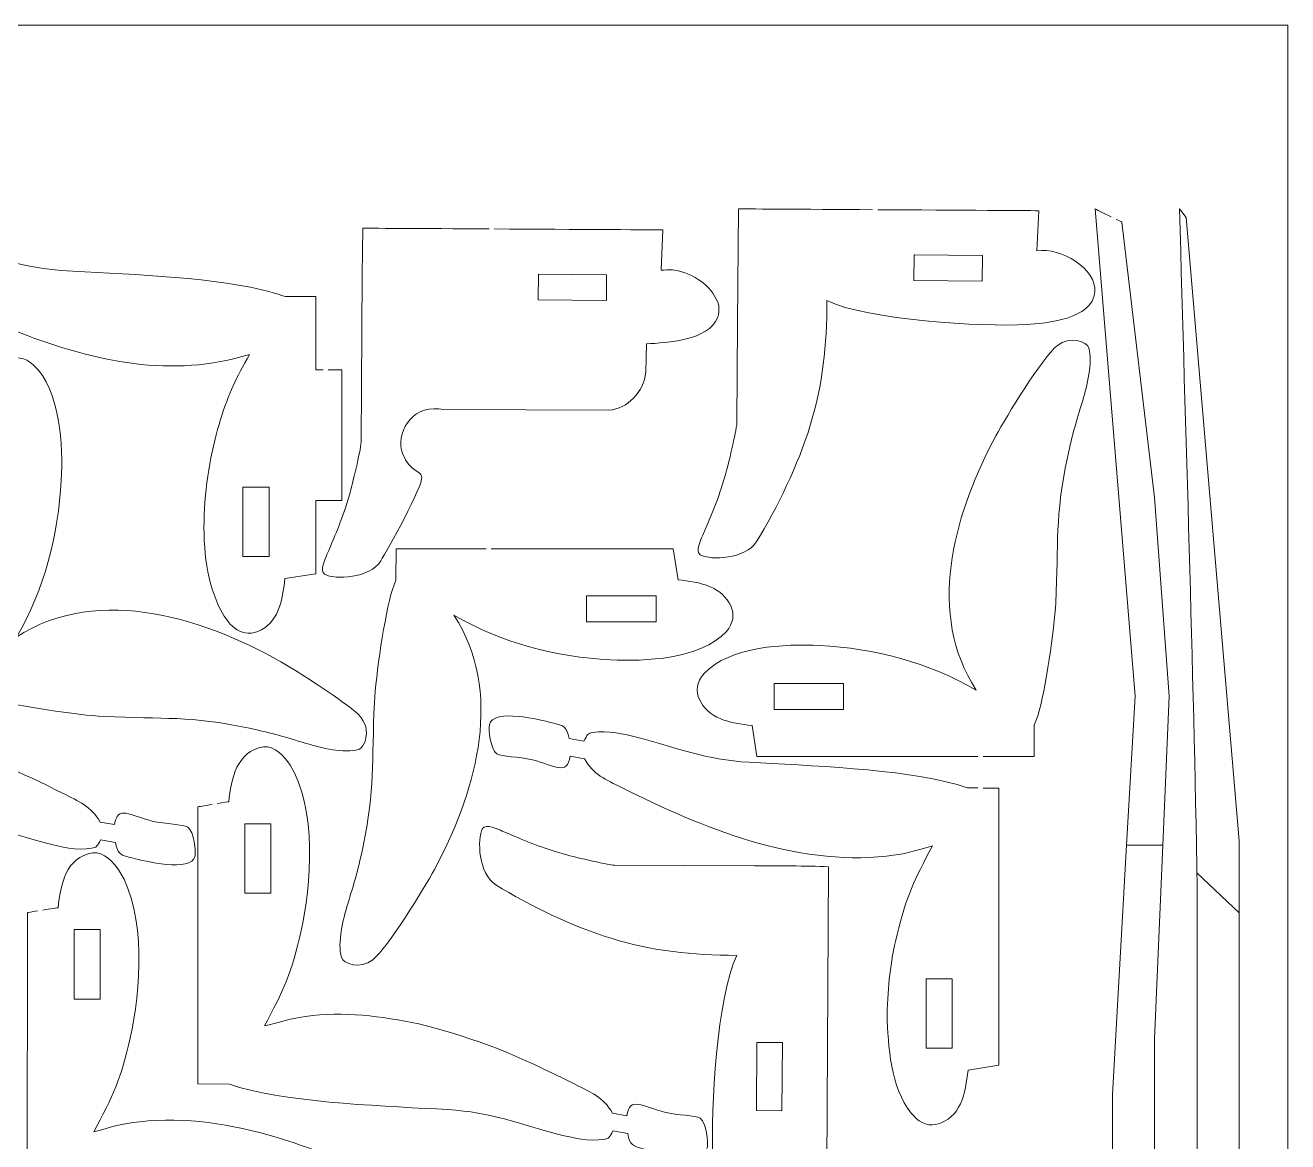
# Model space of a CAD drawing. Header units: centimetres. Extents: x -33.3 to 33.3, y -15.3 to 15.3.
# Drawn here: x 20.95 to 33.3, y 4.44 to 15.35 of the extents above; entities that cross this region are included whole.
import ezdxf

# ---------------------------------------------------------------- set-up
doc = ezdxf.new("R2010")
doc.units = ezdxf.units.CM
doc.header["$MEASUREMENT"] = 0
doc.layers.add('Layer 1', color=7, linetype='Continuous')

msp = doc.modelspace()

# ---------------------------------------------------------------- linework, layer by layer
at = {"layer": 'Layer 1', "color": 250, "lineweight": 20}
msp.add_open_spline([(11.0979, -15.35), (11.0979, -15.35), (33.29789, -15.35), (33.29789, -15.35), (33.29789, -15.35), (33.29789, -15.35), (33.29789, 15.35), (33.29789, 15.35), (33.29789, 15.35), (33.29789, 15.35), (11.0979, 15.35), (11.0979, 15.35), (11.0979, 15.35), (11.0979, 15.35), (11.0979, -15.35), (11.0979, -15.35), (11.0979, -15.35), (11.0979, -15.35), (11.0979, -15.35), (11.0979, -15.35)], degree=3, knots=[0, 0, 0, 0, 0.16666667, 0.16666667, 0.16666667, 0.16666667, 0.33333333, 0.33333333, 0.33333333, 0.33333333, 0.5, 0.5, 0.5, 0.5, 0.66666667, 0.66666667, 0.66666667, 0.66666667, 1, 1, 1, 1], dxfattribs=at)
at = {"layer": 'Layer 1', "lineweight": 9}
for points, knots in [([(23.86631, 11.98075), (23.82635, 11.98075), (23.7957, 11.98075), (23.7957, 11.98075), (23.7957, 11.98075), (23.7957, 11.98075), (23.79378, 11.9819), (23.79378, 11.9819), (23.79378, 11.9819), (23.79378, 11.9819), (23.79378, 12.69822), (23.79378, 12.69822), (23.79378, 12.69822), (23.33255, 12.69822), (23.60262, 12.68527), (23.26511, 12.76509), (23.26511, 12.76509), (22.68727, 12.90175), (21.89056, 12.91422), (21.30629, 12.95306), (21.30629, 12.95306), (20.7884, 12.98749), (20.23738, 13.2421), (19.95476, 13.24957), (19.95476, 13.24957), (19.91628, 13.25059), (19.79419, 13.24828), (19.77052, 13.2168), (19.77052, 13.2168), (19.77052, 13.2168), (19.73689, 13.16011), (19.73689, 13.16011), (19.73689, 13.16011), (19.73689, 13.16011), (19.59217, 13.18401), (19.59217, 13.18401), (19.59217, 13.18401), (19.55943, 13.29953), (19.56723, 13.30376), (19.40127, 13.34273), (19.40127, 13.34273), (19.30147, 13.36616), (18.84861, 13.48013), (18.81182, 13.31914), (18.81182, 13.31914), (18.80277, 13.27955), (18.82265, 13.08009), (18.87996, 13.03738), (18.87996, 13.03738), (18.92313, 13.00518), (19.07417, 13.00821), (19.17416, 12.98816), (19.17416, 12.98816), (19.42363, 12.93814), (19.56768, 12.8002), (19.60024, 13.00914), (19.60024, 13.00914), (19.84955, 12.96823), (19.6768, 12.9985), (19.8338, 12.86348), (19.8338, 12.86348), (19.99275, 12.72677), (20.7095, 12.41628), (20.91196, 12.33887), (20.91196, 12.33887), (21.63403, 12.06282), (22.38908, 11.89576), (23.14522, 12.1332), (23.14522, 12.1332), (23.01334, 11.89711), (22.94407, 11.75827), (22.86218, 11.49766), (22.86218, 11.49766), (22.70148, 10.98614), (22.59644, 10.14124), (22.8645, 9.63334), (22.8645, 9.63334), (22.94998, 9.47139), (23.07542, 9.34267), (23.26282, 9.4414), (23.26282, 9.4414), (23.44, 9.53477), (23.47177, 9.76307), (23.49219, 9.94067), (23.49219, 9.94067), (23.49219, 9.94067), (23.79375, 9.98849), (23.79375, 9.98849), (23.79375, 9.98849), (23.79375, 9.98849), (23.79378, 10.7041), (23.79378, 10.7041), (23.79378, 10.7041), (23.79378, 10.7041), (24.04873, 10.70592), (24.04873, 10.70592), (24.04873, 10.70592), (24.04873, 10.70592), (24.0484, 11.98075), (24.0484, 11.98075), (24.0484, 11.98075), (24.0484, 11.98075), (23.98134, 11.98075), (23.91631, 11.98075)], [0, 0, 0, 0, 0.03703704, 0.03703704, 0.03703704, 0.03703704, 0.07407407, 0.07407407, 0.07407407, 0.07407407, 0.11111111, 0.11111111, 0.11111111, 0.11111111, 0.14814815, 0.14814815, 0.14814815, 0.14814815, 0.18518519, 0.18518519, 0.18518519, 0.18518519, 0.22222222, 0.22222222, 0.22222222, 0.22222222, 0.25925926, 0.25925926, 0.25925926, 0.25925926, 0.2962963, 0.2962963, 0.2962963, 0.2962963, 0.33333333, 0.33333333, 0.33333333, 0.33333333, 0.37037037, 0.37037037, 0.37037037, 0.37037037, 0.40740741, 0.40740741, 0.40740741, 0.40740741, 0.44444444, 0.44444444, 0.44444444, 0.44444444, 0.48148148, 0.48148148, 0.48148148, 0.48148148, 0.51851852, 0.51851852, 0.51851852, 0.51851852, 0.55555556, 0.55555556, 0.55555556, 0.55555556, 0.59259259, 0.59259259, 0.59259259, 0.59259259, 0.62962963, 0.62962963, 0.62962963, 0.62962963, 0.66666667, 0.66666667, 0.66666667, 0.66666667, 0.7037037, 0.7037037, 0.7037037, 0.7037037, 0.74074074, 0.74074074, 0.74074074, 0.74074074, 0.77777778, 0.77777778, 0.77777778, 0.77777778, 0.81481481, 0.81481481, 0.81481481, 0.81481481, 0.85185185, 0.85185185, 0.85185185, 0.85185185, 0.88888889, 0.88888889, 0.88888889, 0.88888889, 0.92592593, 0.92592593, 0.92592593, 0.92592593, 1, 1, 1, 1]), ([(29.23801, 13.54727), (28.55997, 13.55142), (27.92711, 13.5553), (27.92711, 13.5553), (27.92711, 13.5553), (27.92711, 13.5553), (27.91662, 12.43612), (27.91662, 12.43612), (27.91662, 12.43612), (27.91662, 12.43612), (27.91193, 11.46362), (27.91193, 11.46362), (27.91193, 11.46362), (27.90346, 11.37052), (27.82673, 11.05175), (27.79723, 10.95027), (27.79723, 10.95027), (27.72516, 10.70235), (27.6713, 10.59061), (27.57718, 10.36456), (27.57718, 10.36456), (27.56163, 10.32722), (27.50125, 10.20286), (27.55357, 10.1734), (27.55357, 10.1734), (27.65403, 10.11683), (27.99658, 10.13175), (28.10341, 10.30326), (28.10341, 10.30326), (28.30355, 10.62462), (28.51483, 11.06598), (28.62565, 11.42945), (28.62565, 11.42945), (28.75555, 11.85554), (28.78833, 12.21128), (28.79235, 12.6581), (28.79235, 12.6581), (29.18429, 12.46893), (30.31355, 12.39816), (30.74288, 12.4254), (30.74288, 12.4254), (30.93288, 12.43745), (31.38824, 12.47464), (31.41238, 12.7441), (31.41238, 12.7441), (31.4319, 12.96197), (31.08021, 13.18572), (30.84489, 13.14524), (30.84489, 13.14524), (30.84489, 13.14524), (30.86288, 13.53732), (30.86288, 13.53732), (30.86288, 13.53732), (30.86288, 13.53732), (30.05581, 13.54227), (29.28801, 13.54696)], [0, 0, 0, 0, 0.06666667, 0.06666667, 0.06666667, 0.06666667, 0.13333333, 0.13333333, 0.13333333, 0.13333333, 0.2, 0.2, 0.2, 0.2, 0.26666667, 0.26666667, 0.26666667, 0.26666667, 0.33333333, 0.33333333, 0.33333333, 0.33333333, 0.4, 0.4, 0.4, 0.4, 0.46666667, 0.46666667, 0.46666667, 0.46666667, 0.53333333, 0.53333333, 0.53333333, 0.53333333, 0.6, 0.6, 0.6, 0.6, 0.66666667, 0.66666667, 0.66666667, 0.66666667, 0.73333333, 0.73333333, 0.73333333, 0.73333333, 0.8, 0.8, 0.8, 0.8, 0.86666667, 0.86666667, 0.86666667, 0.86666667, 1, 1, 1, 1]), ([(31.62146, 13.45314), (31.65302, 13.43767), (31.6753, 13.42674), (31.6753, 13.42674), (31.6753, 13.42674), (31.6753, 13.42674), (31.99431, 10.73389), (31.99431, 10.73389), (31.99431, 10.73389), (31.99431, 10.73389), (32.13802, 8.79284), (32.13802, 8.79284), (32.13802, 8.79284), (32.13802, 8.79284), (32.07549, 7.335), (32.07549, 7.335), (32.07549, 7.335), (32.07549, 7.335), (31.99585, 5.44342), (31.99585, 5.44342), (31.99585, 5.44342), (31.99585, 5.44342), (31.99585, 2.68716), (31.99585, 2.68716), (31.99585, 2.68716), (31.99703, 0.89164), (31.99526, -0.90404), (31.99891, -2.69887), (31.99891, -2.69887), (31.99891, -2.69887), (31.47806, -8.79051), (31.47806, -8.79051), (31.47806, -8.79051), (31.47806, -8.79051), (31.41528, -8.87558), (31.41528, -8.87558), (31.41528, -8.87558), (31.47221, -6.66676), (31.55127, -4.44676), (31.58638, -2.23965), (31.58638, -2.23965), (31.58638, -2.23965), (31.58482, 2.68716), (31.58482, 2.68716), (31.58482, 2.68716), (31.58482, 2.68716), (31.58482, 4.89716), (31.58482, 4.89716), (31.58482, 4.89716), (31.58482, 4.89716), (31.72204, 7.335), (31.72204, 7.335), (31.72204, 7.335), (31.72204, 7.335), (31.8044, 8.79284), (31.8044, 8.79284), (31.8044, 8.79284), (31.8044, 8.79284), (31.41316, 13.5553), (31.41316, 13.5553), (31.41316, 13.5553), (31.41316, 13.5553), (31.49824, 13.51357), (31.57146, 13.47766)], [0, 0, 0, 0, 0.05882353, 0.05882353, 0.05882353, 0.05882353, 0.11764706, 0.11764706, 0.11764706, 0.11764706, 0.17647059, 0.17647059, 0.17647059, 0.17647059, 0.23529412, 0.23529412, 0.23529412, 0.23529412, 0.29411765, 0.29411765, 0.29411765, 0.29411765, 0.35294118, 0.35294118, 0.35294118, 0.35294118, 0.41176471, 0.41176471, 0.41176471, 0.41176471, 0.47058824, 0.47058824, 0.47058824, 0.47058824, 0.52941176, 0.52941176, 0.52941176, 0.52941176, 0.58823529, 0.58823529, 0.58823529, 0.58823529, 0.64705882, 0.64705882, 0.64705882, 0.64705882, 0.70588235, 0.70588235, 0.70588235, 0.70588235, 0.76470588, 0.76470588, 0.76470588, 0.76470588, 0.82352941, 0.82352941, 0.82352941, 0.82352941, 0.88235294, 0.88235294, 0.88235294, 0.88235294, 1, 1, 1, 1]), ([(32.41041, 2.61695), (32.41029, 2.23701), (32.41021, 1.99258), (32.41021, 1.99258), (32.41021, 1.99258), (32.41021, 1.99258), (32.41021, -0.21743), (32.41021, -0.21743), (32.41021, -0.21743), (32.41021, -0.21743), (32.6298, -4.11311), (32.6298, -4.11311), (32.6298, -4.11311), (32.6298, -4.11311), (32.23857, -8.87558), (32.23857, -8.87558), (32.23857, -8.87558), (32.23857, -8.87558), (32.5007, -8.74701), (32.5007, -8.74701), (32.5007, -8.74701), (32.5007, -8.74701), (32.81973, -6.05416), (32.81973, -6.05416), (32.81973, -6.05416), (32.81973, -6.05416), (32.96343, -4.11311), (32.96343, -4.11311), (32.96343, -4.11311), (32.96343, -4.11311), (32.82126, -0.76368), (32.82126, -0.76368), (32.82126, -0.76368), (32.82126, -0.76368), (32.82126, 1.99258), (32.82126, 1.99258), (32.82126, 1.99258), (32.82244, 3.7881), (32.82065, 5.58377), (32.82433, 7.37859), (32.82433, 7.37859), (32.82433, 7.37859), (32.30346, 13.47024), (32.30346, 13.47024), (32.30346, 13.47024), (32.30346, 13.47024), (32.24069, 13.5553), (32.24069, 13.5553), (32.24069, 13.5553), (32.2976, 11.34655), (32.3769, 9.12642), (32.41178, 6.91938), (32.41178, 6.91938), (32.41178, 6.91938), (32.41084, 4.01612), (32.41043, 2.66695)], [0, 0, 0, 0, 0.06666667, 0.06666667, 0.06666667, 0.06666667, 0.13333333, 0.13333333, 0.13333333, 0.13333333, 0.2, 0.2, 0.2, 0.2, 0.26666667, 0.26666667, 0.26666667, 0.26666667, 0.33333333, 0.33333333, 0.33333333, 0.33333333, 0.4, 0.4, 0.4, 0.4, 0.46666667, 0.46666667, 0.46666667, 0.46666667, 0.53333333, 0.53333333, 0.53333333, 0.53333333, 0.6, 0.6, 0.6, 0.6, 0.66666667, 0.66666667, 0.66666667, 0.66666667, 0.73333333, 0.73333333, 0.73333333, 0.73333333, 0.8, 0.8, 0.8, 0.8, 0.86666667, 0.86666667, 0.86666667, 0.86666667, 1, 1, 1, 1]), ([(25.4894, 13.3592), (24.84002, 13.36279), (24.25251, 13.36605), (24.25251, 13.36605), (24.25251, 13.36605), (24.25251, 13.36605), (24.24566, 12.91095), (24.24566, 12.91095), (24.24566, 12.91095), (24.24566, 12.91095), (24.23733, 11.27436), (24.23733, 11.27436), (24.23733, 11.27436), (24.22884, 11.18123), (24.15214, 10.8625), (24.12264, 10.76101), (24.12264, 10.76101), (24.05064, 10.51333), (23.99669, 10.40122), (23.90258, 10.17531), (23.90258, 10.17531), (23.88702, 10.13796), (23.82664, 10.01361), (23.87898, 9.98413), (23.87898, 9.98413), (23.97928, 9.92763), (24.32177, 9.94235), (24.42881, 10.11401), (24.42881, 10.11401), (24.4936, 10.21792), (24.84619, 10.85192), (24.82964, 10.93316), (24.82964, 10.93316), (24.81369, 11.01148), (24.7131, 10.97885), (24.64406, 11.15874), (24.64406, 11.15874), (24.56795, 11.35705), (24.72281, 11.62896), (24.9981, 11.59956), (24.9981, 11.59956), (24.9981, 11.59956), (25.04164, 11.59513), (25.04164, 11.59513), (25.04164, 11.59513), (25.04164, 11.59513), (26.65931, 11.58692), (26.65931, 11.58692), (26.65931, 11.58692), (26.84449, 11.60205), (26.9976, 11.76427), (27.02156, 11.95772), (27.02156, 11.95772), (27.02156, 11.95772), (27.02654, 12.23522), (27.02654, 12.23522), (27.02654, 12.23522), (27.22565, 12.24811), (27.63482, 12.26578), (27.72374, 12.49563), (27.72374, 12.49563), (27.73726, 12.53056), (27.73372, 12.57394), (27.73532, 12.61131), (27.73532, 12.61131), (27.67998, 12.78673), (27.51957, 12.90087), (27.35028, 12.94565), (27.35028, 12.94565), (27.27533, 12.96548), (27.2538, 12.9586), (27.1703, 12.95598), (27.1703, 12.95598), (27.1703, 12.95598), (27.18836, 13.3498), (27.18836, 13.3498), (27.18836, 13.3498), (27.18836, 13.3498), (26.32843, 13.35456), (25.5394, 13.35892)], [0, 0, 0, 0, 0.04761905, 0.04761905, 0.04761905, 0.04761905, 0.0952381, 0.0952381, 0.0952381, 0.0952381, 0.14285714, 0.14285714, 0.14285714, 0.14285714, 0.19047619, 0.19047619, 0.19047619, 0.19047619, 0.23809524, 0.23809524, 0.23809524, 0.23809524, 0.28571429, 0.28571429, 0.28571429, 0.28571429, 0.33333333, 0.33333333, 0.33333333, 0.33333333, 0.38095238, 0.38095238, 0.38095238, 0.38095238, 0.42857143, 0.42857143, 0.42857143, 0.42857143, 0.47619048, 0.47619048, 0.47619048, 0.47619048, 0.52380952, 0.52380952, 0.52380952, 0.52380952, 0.57142857, 0.57142857, 0.57142857, 0.57142857, 0.61904762, 0.61904762, 0.61904762, 0.61904762, 0.66666667, 0.66666667, 0.66666667, 0.66666667, 0.71428571, 0.71428571, 0.71428571, 0.71428571, 0.76190476, 0.76190476, 0.76190476, 0.76190476, 0.80952381, 0.80952381, 0.80952381, 0.80952381, 0.85714286, 0.85714286, 0.85714286, 0.85714286, 0.9047619, 0.9047619, 0.9047619, 0.9047619, 1, 1, 1, 1]), ([(29.64682, 13.10479), (29.64682, 13.10479), (29.6449, 13.10321), (29.6449, 13.10321), (29.6449, 13.10321), (29.6449, 13.10321), (29.64311, 12.85464), (29.64311, 12.85464), (29.64311, 12.85464), (29.64311, 12.85464), (30.31018, 12.84978), (30.31018, 12.84978), (30.31018, 12.84978), (30.31018, 12.84978), (30.31173, 13.09994), (30.31173, 13.09994), (30.31173, 13.09994), (30.31173, 13.09994), (29.64682, 13.10479), (29.64682, 13.10479)], [0, 0, 0, 0, 0.16666667, 0.16666667, 0.16666667, 0.16666667, 0.33333333, 0.33333333, 0.33333333, 0.33333333, 0.5, 0.5, 0.5, 0.5, 0.66666667, 0.66666667, 0.66666667, 0.66666667, 1, 1, 1, 1]), ([(26.63713, 12.91068), (26.63713, 12.91068), (25.97032, 12.91551), (25.97032, 12.91551), (25.97032, 12.91551), (25.97032, 12.91551), (25.96852, 12.66539), (25.96852, 12.66539), (25.96852, 12.66539), (25.96852, 12.66539), (26.63558, 12.66053), (26.63558, 12.66053), (26.63558, 12.66053), (26.63558, 12.66053), (26.63713, 12.91068), (26.63713, 12.91068)], [0, 0, 0, 0, 0.2, 0.2, 0.2, 0.2, 0.4, 0.4, 0.4, 0.4, 0.6, 0.6, 0.6, 0.6, 1, 1, 1, 1]), ([(30.31878, 8.20309), (30.61391, 8.20307), (30.81714, 8.20305), (30.81714, 8.20305), (30.81714, 8.20305), (30.81714, 8.20305), (30.81925, 8.50843), (30.81925, 8.50843), (30.81925, 8.50843), (30.81925, 8.50843), (30.85363, 8.5996), (30.85363, 8.5996), (30.85363, 8.5996), (30.92997, 8.84892), (31.01662, 9.45142), (31.02919, 9.7035), (31.02919, 9.7035), (31.05897, 10.30076), (31.01814, 10.53355), (31.14423, 11.12646), (31.14423, 11.12646), (31.19651, 11.37232), (31.22488, 11.45405), (31.29318, 11.68342), (31.29318, 11.68342), (31.33494, 11.82365), (31.3931, 12.05124), (31.35245, 12.19732), (31.35245, 12.19732), (31.33592, 12.25667), (31.16527, 12.31744), (31.04539, 12.22019), (31.04539, 12.22019), (30.89451, 12.09779), (30.54502, 11.52504), (30.44346, 11.33651), (30.44346, 11.33651), (30.0592, 10.62326), (29.76775, 9.67721), (30.20837, 8.92255), (30.20837, 8.92255), (30.20837, 8.92255), (30.25243, 8.85072), (30.25243, 8.85072), (30.25243, 8.85072), (29.78528, 9.12368), (29.25904, 9.2587), (28.71985, 9.28742), (28.71985, 9.28742), (28.39099, 9.30494), (27.83814, 9.28111), (27.59051, 9.01283), (27.59051, 9.01283), (27.43828, 8.84791), (27.56987, 8.64846), (27.74654, 8.57282), (27.74654, 8.57282), (27.84411, 8.53105), (27.95593, 8.51696), (28.06033, 8.50457), (28.06033, 8.50457), (28.06033, 8.50457), (28.10738, 8.20326), (28.10738, 8.20326), (28.10738, 8.20326), (28.10738, 8.20326), (29.47698, 8.20313), (30.26878, 8.20309)], [0, 0, 0, 0, 0.05555556, 0.05555556, 0.05555556, 0.05555556, 0.11111111, 0.11111111, 0.11111111, 0.11111111, 0.16666667, 0.16666667, 0.16666667, 0.16666667, 0.22222222, 0.22222222, 0.22222222, 0.22222222, 0.27777778, 0.27777778, 0.27777778, 0.27777778, 0.33333333, 0.33333333, 0.33333333, 0.33333333, 0.38888889, 0.38888889, 0.38888889, 0.38888889, 0.44444444, 0.44444444, 0.44444444, 0.44444444, 0.5, 0.5, 0.5, 0.5, 0.55555556, 0.55555556, 0.55555556, 0.55555556, 0.61111111, 0.61111111, 0.61111111, 0.61111111, 0.66666667, 0.66666667, 0.66666667, 0.66666667, 0.72222222, 0.72222222, 0.72222222, 0.72222222, 0.77777778, 0.77777778, 0.77777778, 0.77777778, 0.83333333, 0.83333333, 0.83333333, 0.83333333, 0.88888889, 0.88888889, 0.88888889, 0.88888889, 1, 1, 1, 1]), ([(20.32951, 11.53234), (20.27047, 11.52312), (20.22072, 11.51535), (20.22072, 11.51535), (20.22072, 11.51535), (20.22072, 11.51535), (20.2205, 8.8056), (20.2205, 8.8056), (20.2205, 8.8056), (20.2205, 8.8056), (20.52588, 8.80348), (20.52588, 8.80348), (20.52588, 8.80348), (20.52588, 8.80348), (20.61717, 8.76906), (20.61717, 8.76906), (20.61717, 8.76906), (20.86664, 8.6926), (21.46866, 8.60613), (21.72097, 8.59354), (21.72097, 8.59354), (22.3182, 8.56377), (22.55103, 8.60457), (23.14389, 8.4785), (23.14389, 8.4785), (23.38976, 8.42623), (23.47145, 8.39789), (23.70087, 8.32956), (23.70087, 8.32956), (23.84064, 8.28794), (24.06925, 8.22952), (24.21479, 8.27029), (24.21479, 8.27029), (24.24306, 8.27819), (24.2627, 8.32379), (24.27531, 8.34927), (24.27531, 8.34927), (24.30366, 8.45529), (24.28787, 8.5328), (24.20452, 8.61806), (24.20452, 8.61806), (24.12929, 8.69503), (23.70871, 8.97428), (23.59505, 9.04365), (23.59505, 9.04365), (22.84214, 9.50319), (21.77352, 9.89378), (20.94002, 9.41436), (20.94002, 9.41436), (20.94002, 9.41436), (20.86819, 9.37032), (20.86819, 9.37032), (20.86819, 9.37032), (21.14128, 9.83763), (21.27613, 10.36348), (21.30489, 10.90288), (21.30489, 10.90288), (21.32242, 11.23168), (21.29857, 11.78465), (21.0303, 12.03222), (21.0303, 12.03222), (20.86532, 12.18443), (20.66597, 12.05289), (20.59029, 11.87619), (20.59029, 11.87619), (20.54853, 11.77868), (20.53442, 11.66674), (20.52203, 11.56242), (20.52203, 11.56242), (20.52203, 11.56242), (20.45202, 11.55148), (20.3795, 11.54015)], [0, 0, 0, 0, 0.05263158, 0.05263158, 0.05263158, 0.05263158, 0.10526316, 0.10526316, 0.10526316, 0.10526316, 0.15789474, 0.15789474, 0.15789474, 0.15789474, 0.21052632, 0.21052632, 0.21052632, 0.21052632, 0.26315789, 0.26315789, 0.26315789, 0.26315789, 0.31578947, 0.31578947, 0.31578947, 0.31578947, 0.36842105, 0.36842105, 0.36842105, 0.36842105, 0.42105263, 0.42105263, 0.42105263, 0.42105263, 0.47368421, 0.47368421, 0.47368421, 0.47368421, 0.52631579, 0.52631579, 0.52631579, 0.52631579, 0.57894737, 0.57894737, 0.57894737, 0.57894737, 0.63157895, 0.63157895, 0.63157895, 0.63157895, 0.68421053, 0.68421053, 0.68421053, 0.68421053, 0.73684211, 0.73684211, 0.73684211, 0.73684211, 0.78947368, 0.78947368, 0.78947368, 0.78947368, 0.84210526, 0.84210526, 0.84210526, 0.84210526, 0.89473684, 0.89473684, 0.89473684, 0.89473684, 1, 1, 1, 1]), ([(17.79831, 10.58321), (17.718, 10.57014), (17.63157, 10.55608), (17.63157, 10.55608), (17.63157, 10.55608), (17.63157, 10.55608), (17.63157, 7.84834), (17.63157, 7.84834), (17.63157, 7.84834), (17.63157, 7.84834), (17.9403, 7.8456), (17.9403, 7.8456), (17.9403, 7.8456), (17.9403, 7.8456), (18.03831, 7.81349), (18.03831, 7.81349), (18.03831, 7.81349), (18.59219, 7.65519), (19.50763, 7.62977), (20.07422, 7.59563), (20.07422, 7.59563), (20.5041, 7.56973), (20.76346, 7.45869), (21.16167, 7.35388), (21.16167, 7.35388), (21.29408, 7.31903), (21.46151, 7.28171), (21.59993, 7.30497), (21.59993, 7.30497), (21.64976, 7.31335), (21.65604, 7.3221), (21.6891, 7.38791), (21.6891, 7.38791), (21.6891, 7.38791), (21.83392, 7.36238), (21.83392, 7.36238), (21.83392, 7.36238), (21.83392, 7.36238), (21.84089, 7.33028), (21.84089, 7.33028), (21.84089, 7.33028), (21.87094, 7.24005), (21.88563, 7.23731), (22.00821, 7.20768), (22.00821, 7.20768), (22.10196, 7.18502), (22.57927, 7.06063), (22.61374, 7.23013), (22.61374, 7.23013), (22.62156, 7.2686), (22.60509, 7.46927), (22.5415, 7.51166), (22.5415, 7.51166), (22.49502, 7.54263), (22.32572, 7.53787), (22.19262, 7.57163), (22.19262, 7.57163), (21.97455, 7.62693), (21.85399, 7.73046), (21.82502, 7.53637), (21.82502, 7.53637), (21.82502, 7.53637), (21.68393, 7.56124), (21.68393, 7.56124), (21.68393, 7.56124), (21.59795, 7.7161), (21.47841, 7.76277), (21.31645, 7.84431), (21.31645, 7.84431), (20.54037, 8.23494), (19.6209, 8.61053), (18.73109, 8.5126), (18.73109, 8.5126), (18.54385, 8.49198), (18.4677, 8.46569), (18.28085, 8.41357), (18.28085, 8.41357), (18.46271, 8.74655), (18.5546, 8.95256), (18.63834, 9.33064), (18.63834, 9.33064), (18.74055, 9.79208), (18.79562, 10.54923), (18.53171, 10.96421), (18.53171, 10.96421), (18.48045, 11.04484), (18.37851, 11.15608), (18.27312, 11.14088), (18.27312, 11.14088), (18.00882, 11.10277), (17.95765, 10.827), (17.93309, 10.60515), (17.93309, 10.60515), (17.93309, 10.60515), (17.89624, 10.59915), (17.84831, 10.59135)], [0, 0, 0, 0, 0.04, 0.04, 0.04, 0.04, 0.08, 0.08, 0.08, 0.08, 0.12, 0.12, 0.12, 0.12, 0.16, 0.16, 0.16, 0.16, 0.2, 0.2, 0.2, 0.2, 0.24, 0.24, 0.24, 0.24, 0.28, 0.28, 0.28, 0.28, 0.32, 0.32, 0.32, 0.32, 0.36, 0.36, 0.36, 0.36, 0.4, 0.4, 0.4, 0.4, 0.44, 0.44, 0.44, 0.44, 0.48, 0.48, 0.48, 0.48, 0.52, 0.52, 0.52, 0.52, 0.56, 0.56, 0.56, 0.56, 0.6, 0.6, 0.6, 0.6, 0.64, 0.64, 0.64, 0.64, 0.68, 0.68, 0.68, 0.68, 0.72, 0.72, 0.72, 0.72, 0.76, 0.76, 0.76, 0.76, 0.8, 0.8, 0.8, 0.8, 0.84, 0.84, 0.84, 0.84, 0.88, 0.88, 0.88, 0.88, 0.92, 0.92, 0.92, 0.92, 1, 1, 1, 1]), ([(23.0814, 10.83566), (23.0814, 10.83566), (23.0814, 10.15574), (23.0814, 10.15574), (23.0814, 10.15574), (23.0814, 10.15574), (23.33636, 10.15574), (23.33636, 10.15574), (23.33636, 10.15574), (23.33636, 10.15574), (23.33636, 10.83566), (23.33636, 10.83566), (23.33636, 10.83566), (23.33636, 10.83566), (23.0814, 10.83566), (23.0814, 10.83566)], [0, 0, 0, 0, 0.2, 0.2, 0.2, 0.2, 0.4, 0.4, 0.4, 0.4, 0.6, 0.6, 0.6, 0.6, 1, 1, 1, 1]), ([(25.45898, 10.23156), (24.97234, 10.2316), (24.57935, 10.23163), (24.57935, 10.23163), (24.57935, 10.23163), (24.57935, 10.23163), (24.57723, 9.92625), (24.57723, 9.92625), (24.57723, 9.92625), (24.57723, 9.92625), (24.54287, 9.83507), (24.54287, 9.83507), (24.54287, 9.83507), (24.46652, 9.58583), (24.37987, 8.98319), (24.36729, 8.73118), (24.36729, 8.73118), (24.33751, 8.13389), (24.37835, 7.90114), (24.25225, 7.30822), (24.25225, 7.30822), (24.19998, 7.06236), (24.1716, 6.98062), (24.1033, 6.75125), (24.1033, 6.75125), (24.06161, 6.6112), (24.00334, 6.38323), (24.04404, 6.23735), (24.04404, 6.23735), (24.06063, 6.17791), (24.23128, 6.11729), (24.35109, 6.21448), (24.35109, 6.21448), (24.50195, 6.33686), (24.85148, 6.90965), (24.95304, 7.09816), (24.95304, 7.09816), (25.33733, 7.8115), (25.62873, 8.75737), (25.18812, 9.51212), (25.18812, 9.51212), (25.18812, 9.51212), (25.14407, 9.58395), (25.14407, 9.58395), (25.14407, 9.58395), (25.61114, 9.311), (26.13751, 9.17598), (26.67663, 9.14725), (26.67663, 9.14725), (27.00548, 9.12973), (27.55835, 9.15357), (27.80598, 9.42185), (27.80598, 9.42185), (27.9582, 9.58678), (27.82661, 9.78621), (27.64994, 9.86185), (27.64994, 9.86185), (27.55237, 9.90363), (27.44055, 9.91773), (27.33616, 9.93011), (27.33616, 9.93011), (27.33616, 9.93011), (27.2891, 10.23141), (27.2891, 10.23141), (27.2891, 10.23141), (27.2891, 10.23141), (26.29327, 10.23151), (25.50898, 10.23156)], [0, 0, 0, 0, 0.05555556, 0.05555556, 0.05555556, 0.05555556, 0.11111111, 0.11111111, 0.11111111, 0.11111111, 0.16666667, 0.16666667, 0.16666667, 0.16666667, 0.22222222, 0.22222222, 0.22222222, 0.22222222, 0.27777778, 0.27777778, 0.27777778, 0.27777778, 0.33333333, 0.33333333, 0.33333333, 0.33333333, 0.38888889, 0.38888889, 0.38888889, 0.38888889, 0.44444444, 0.44444444, 0.44444444, 0.44444444, 0.5, 0.5, 0.5, 0.5, 0.55555556, 0.55555556, 0.55555556, 0.55555556, 0.61111111, 0.61111111, 0.61111111, 0.61111111, 0.66666667, 0.66666667, 0.66666667, 0.66666667, 0.72222222, 0.72222222, 0.72222222, 0.72222222, 0.77777778, 0.77777778, 0.77777778, 0.77777778, 0.83333333, 0.83333333, 0.83333333, 0.83333333, 0.88888889, 0.88888889, 0.88888889, 0.88888889, 1, 1, 1, 1]), ([(27.12183, 9.77421), (27.12183, 9.77421), (26.44191, 9.77421), (26.44191, 9.77421), (26.44191, 9.77421), (26.44191, 9.77421), (26.44191, 9.51925), (26.44191, 9.51925), (26.44191, 9.51925), (26.44191, 9.51925), (27.12183, 9.51925), (27.12183, 9.51925), (27.12183, 9.51925), (27.12183, 9.51925), (27.12183, 9.77421), (27.12183, 9.77421)], [0, 0, 0, 0, 0.2, 0.2, 0.2, 0.2, 0.4, 0.4, 0.4, 0.4, 0.6, 0.6, 0.6, 0.6, 1, 1, 1, 1]), ([(28.27467, 8.66047), (28.27467, 8.66047), (28.95457, 8.66047), (28.95457, 8.66047), (28.95457, 8.66047), (28.95457, 8.66047), (28.95457, 8.91544), (28.95457, 8.91544), (28.95457, 8.91544), (28.95457, 8.91544), (28.27467, 8.91544), (28.27467, 8.91544), (28.27467, 8.91544), (28.27467, 8.91544), (28.27467, 8.66047), (28.27467, 8.66047)], [0, 0, 0, 0, 0.2, 0.2, 0.2, 0.2, 0.4, 0.4, 0.4, 0.4, 0.6, 0.6, 0.6, 0.6, 1, 1, 1, 1]), ([(30.26878, 7.89474), (30.21144, 7.89524), (30.16441, 7.89567), (30.16441, 7.89567), (30.16441, 7.89567), (30.16441, 7.89567), (30.06641, 7.92777), (30.06641, 7.92777), (30.06641, 7.92777), (29.5125, 8.08612), (28.59714, 8.11149), (28.03048, 8.14562), (28.03048, 8.14562), (27.60057, 8.17152), (27.34144, 8.28255), (26.94319, 8.38739), (26.94319, 8.38739), (26.8107, 8.42228), (26.64333, 8.45956), (26.50482, 8.4363), (26.50482, 8.4363), (26.45492, 8.42791), (26.44875, 8.41923), (26.41561, 8.35334), (26.41561, 8.35334), (26.41561, 8.35334), (26.2708, 8.37885), (26.2708, 8.37885), (26.2708, 8.37885), (26.24521, 8.49397), (26.23245, 8.50077), (26.09651, 8.53358), (26.09651, 8.53358), (26.00272, 8.55623), (25.52546, 8.68066), (25.49099, 8.51115), (25.49099, 8.51115), (25.48316, 8.47262), (25.49962, 8.27198), (25.56323, 8.22959), (25.56323, 8.22959), (25.6097, 8.19864), (25.77898, 8.20339), (25.9121, 8.16963), (25.9121, 8.16963), (26.13025, 8.11431), (26.25067, 8.0108), (26.2797, 8.20489), (26.2797, 8.20489), (26.2797, 8.20489), (26.4208, 8.18), (26.4208, 8.18), (26.4208, 8.18), (26.50639, 8.02527), (26.6267, 7.97828), (26.78827, 7.89696), (26.78827, 7.89696), (27.56443, 7.50629), (28.48368, 7.13072), (29.37357, 7.22865), (29.37357, 7.22865), (29.56084, 7.24927), (29.63699, 7.27557), (29.82387, 7.32769), (29.82387, 7.32769), (29.65025, 7.00975), (29.56407, 6.82271), (29.47808, 6.46209), (29.47808, 6.46209), (29.40773, 6.16709), (29.39006, 5.97486), (29.38023, 5.67425), (29.38023, 5.67425), (29.39058, 5.37786), (29.41319, 4.96324), (29.6161, 4.71661), (29.6161, 4.71661), (29.6775, 4.64199), (29.75893, 4.58159), (29.85828, 4.60574), (29.85828, 4.60574), (30.10397, 4.66543), (30.14669, 4.91086), (30.17162, 5.13611), (30.17162, 5.13611), (30.17162, 5.13611), (30.47314, 5.18516), (30.47314, 5.18516), (30.47314, 5.18516), (30.47314, 5.18516), (30.47314, 7.89293), (30.47314, 7.89293), (30.47314, 7.89293), (30.47314, 7.89293), (30.39595, 7.89362), (30.31878, 7.8943)], [0, 0, 0, 0, 0.04, 0.04, 0.04, 0.04, 0.08, 0.08, 0.08, 0.08, 0.12, 0.12, 0.12, 0.12, 0.16, 0.16, 0.16, 0.16, 0.2, 0.2, 0.2, 0.2, 0.24, 0.24, 0.24, 0.24, 0.28, 0.28, 0.28, 0.28, 0.32, 0.32, 0.32, 0.32, 0.36, 0.36, 0.36, 0.36, 0.4, 0.4, 0.4, 0.4, 0.44, 0.44, 0.44, 0.44, 0.48, 0.48, 0.48, 0.48, 0.52, 0.52, 0.52, 0.52, 0.56, 0.56, 0.56, 0.56, 0.6, 0.6, 0.6, 0.6, 0.64, 0.64, 0.64, 0.64, 0.68, 0.68, 0.68, 0.68, 0.72, 0.72, 0.72, 0.72, 0.76, 0.76, 0.76, 0.76, 0.8, 0.8, 0.8, 0.8, 0.84, 0.84, 0.84, 0.84, 0.88, 0.88, 0.88, 0.88, 0.92, 0.92, 0.92, 0.92, 1, 1, 1, 1]), ([(22.77918, 7.73326), (22.70839, 7.72175), (22.64145, 7.71086), (22.64145, 7.71086), (22.64145, 7.71086), (22.64145, 7.71086), (22.64145, 5.00309), (22.64145, 5.00309), (22.64145, 5.00309), (22.64145, 5.00309), (22.95018, 5.00036), (22.95018, 5.00036), (22.95018, 5.00036), (22.95018, 5.00036), (23.04818, 4.96825), (23.04818, 4.96825), (23.04818, 4.96825), (23.60148, 4.81009), (24.51813, 4.78446), (25.08411, 4.75041), (25.08411, 4.75041), (25.51377, 4.72455), (25.77342, 4.61345), (26.17148, 4.50867), (26.17148, 4.50867), (26.30394, 4.4738), (26.47133, 4.4365), (26.6098, 4.45974), (26.6098, 4.45974), (26.65967, 4.46812), (26.66584, 4.47684), (26.69899, 4.5427), (26.69899, 4.5427), (26.69899, 4.5427), (26.84379, 4.51717), (26.84379, 4.51717), (26.84379, 4.51717), (26.86935, 4.40208), (26.88224, 4.39523), (27.01807, 4.36245), (27.01807, 4.36245), (27.1119, 4.3398), (27.58914, 4.21537), (27.62361, 4.3849), (27.62361, 4.3849), (27.63142, 4.42336), (27.61499, 4.62402), (27.55139, 4.66641), (27.55139, 4.66641), (27.5049, 4.6974), (27.33561, 4.69266), (27.2025, 4.72641), (27.2025, 4.72641), (26.98413, 4.78178), (26.86398, 4.88518), (26.83488, 4.69114), (26.83488, 4.69114), (26.83488, 4.69114), (26.69379, 4.71603), (26.69379, 4.71603), (26.69379, 4.71603), (26.60795, 4.87095), (26.48808, 4.91753), (26.32633, 4.99907), (26.32633, 4.99907), (25.75196, 5.28862), (25.41385, 5.43109), (24.79993, 5.58774), (24.79993, 5.58774), (24.43522, 5.6661), (24.06762, 5.71172), (23.69424, 5.66232), (23.69424, 5.66232), (23.58185, 5.64746), (23.40663, 5.59736), (23.29072, 5.56834), (23.29072, 5.56834), (23.4726, 5.9014), (23.56437, 6.107), (23.64813, 6.4852), (23.64813, 6.4852), (23.75042, 6.94702), (23.80561, 7.70346), (23.54159, 8.11899), (23.54159, 8.11899), (23.49034, 8.19966), (23.38843, 8.31084), (23.283, 8.29564), (23.283, 8.29564), (23.01869, 8.25753), (22.96753, 7.98179), (22.94297, 7.7599), (22.94297, 7.7599), (22.94297, 7.7599), (22.8904, 7.75134), (22.82918, 7.74139)], [0, 0, 0, 0, 0.04, 0.04, 0.04, 0.04, 0.08, 0.08, 0.08, 0.08, 0.12, 0.12, 0.12, 0.12, 0.16, 0.16, 0.16, 0.16, 0.2, 0.2, 0.2, 0.2, 0.24, 0.24, 0.24, 0.24, 0.28, 0.28, 0.28, 0.28, 0.32, 0.32, 0.32, 0.32, 0.36, 0.36, 0.36, 0.36, 0.4, 0.4, 0.4, 0.4, 0.44, 0.44, 0.44, 0.44, 0.48, 0.48, 0.48, 0.48, 0.52, 0.52, 0.52, 0.52, 0.56, 0.56, 0.56, 0.56, 0.6, 0.6, 0.6, 0.6, 0.64, 0.64, 0.64, 0.64, 0.68, 0.68, 0.68, 0.68, 0.72, 0.72, 0.72, 0.72, 0.76, 0.76, 0.76, 0.76, 0.8, 0.8, 0.8, 0.8, 0.84, 0.84, 0.84, 0.84, 0.88, 0.88, 0.88, 0.88, 0.92, 0.92, 0.92, 0.92, 1, 1, 1, 1]), ([(23.09886, 6.86566), (23.09886, 6.86566), (23.35383, 6.86566), (23.35383, 6.86566), (23.35383, 6.86566), (23.35383, 6.86566), (23.35383, 7.54558), (23.35383, 7.54558), (23.35383, 7.54558), (23.35383, 7.54558), (23.09886, 7.54558), (23.09886, 7.54558), (23.09886, 7.54558), (23.09886, 7.54558), (23.09886, 6.86566), (23.09886, 6.86566)], [0, 0, 0, 0, 0.2, 0.2, 0.2, 0.2, 0.4, 0.4, 0.4, 0.4, 0.6, 0.6, 0.6, 0.6, 1, 1, 1, 1]), ([(28.66699, 4.19371), (28.73592, 4.19055), (28.79098, 4.18802), (28.79098, 4.18802), (28.79098, 4.18802), (28.79098, 4.18802), (28.80724, 7.12387), (28.80724, 7.12387), (28.80724, 7.12387), (28.58369, 7.13595), (28.30673, 7.13197), (28.08228, 7.13245), (28.08228, 7.13245), (28.08228, 7.13245), (26.71555, 7.13907), (26.71555, 7.13907), (26.71555, 7.13907), (26.62253, 7.14753), (26.30363, 7.22428), (26.20221, 7.25375), (26.20221, 7.25375), (25.95456, 7.32572), (25.84241, 7.37965), (25.61651, 7.4738), (25.61651, 7.4738), (25.57919, 7.48935), (25.45477, 7.54974), (25.42533, 7.49741), (25.42533, 7.49741), (25.36871, 7.39675), (25.38375, 7.05441), (25.5552, 6.94757), (25.5552, 6.94757), (25.87692, 6.74708), (26.31752, 6.53621), (26.68146, 6.42534), (26.68146, 6.42534), (27.10755, 6.29552), (27.46323, 6.26265), (27.91003, 6.25864), (27.91003, 6.25864), (27.72084, 5.86669), (27.65011, 4.73746), (27.67732, 4.3081), (27.67732, 4.3081), (27.68937, 4.11813), (27.72659, 3.66274), (27.99601, 3.6386), (27.99601, 3.6386), (28.21394, 3.61909), (28.43765, 3.97084), (28.39717, 4.2061), (28.39717, 4.2061), (28.39717, 4.2061), (28.51153, 4.20083), (28.61699, 4.196)], [0, 0, 0, 0, 0.06666667, 0.06666667, 0.06666667, 0.06666667, 0.13333333, 0.13333333, 0.13333333, 0.13333333, 0.2, 0.2, 0.2, 0.2, 0.26666667, 0.26666667, 0.26666667, 0.26666667, 0.33333333, 0.33333333, 0.33333333, 0.33333333, 0.4, 0.4, 0.4, 0.4, 0.46666667, 0.46666667, 0.46666667, 0.46666667, 0.53333333, 0.53333333, 0.53333333, 0.53333333, 0.6, 0.6, 0.6, 0.6, 0.66666667, 0.66666667, 0.66666667, 0.66666667, 0.73333333, 0.73333333, 0.73333333, 0.73333333, 0.8, 0.8, 0.8, 0.8, 0.86666667, 0.86666667, 0.86666667, 0.86666667, 1, 1, 1, 1]), ([(21.07305, 6.69301), (21.01876, 6.68453), (20.9747, 6.67765), (20.9747, 6.67765), (20.9747, 6.67765), (20.9747, 6.67765), (20.97245, 3.96758), (20.97245, 3.96758), (20.97245, 3.96758), (20.97245, 3.96758), (21.28118, 3.96485), (21.28118, 3.96485), (21.28118, 3.96485), (21.28118, 3.96485), (21.37914, 3.93275), (21.37914, 3.93275), (21.37914, 3.93275), (21.9323, 3.77466), (22.84929, 3.74895), (23.41512, 3.7149), (23.41512, 3.7149), (23.84474, 3.68904), (24.10451, 3.5779), (24.50256, 3.47314), (24.50256, 3.47314), (24.635, 3.43828), (24.80238, 3.40096), (24.94081, 3.42424), (24.94081, 3.42424), (24.99064, 3.43262), (24.99691, 3.44134), (25.02998, 3.50719), (25.02998, 3.50719), (25.02998, 3.50719), (25.1748, 3.48166), (25.1748, 3.48166), (25.1748, 3.48166), (25.20039, 3.36656), (25.21316, 3.35975), (25.34908, 3.32692), (25.34908, 3.32692), (25.44282, 3.30431), (25.92019, 3.17986), (25.95462, 3.34938), (25.95462, 3.34938), (25.96242, 3.38781), (25.94601, 3.58851), (25.88238, 3.63092), (25.88238, 3.63092), (25.8359, 3.66188), (25.66662, 3.65714), (25.53349, 3.69091), (25.53349, 3.69091), (25.31514, 3.74629), (25.19493, 3.84964), (25.1659, 3.65563), (25.1659, 3.65563), (25.1659, 3.65563), (25.02479, 3.68052), (25.02479, 3.68052), (25.02479, 3.68052), (24.9392, 3.83523), (24.81892, 3.88221), (24.65732, 3.96356), (24.65732, 3.96356), (23.88124, 4.35423), (22.96184, 4.7298), (22.07201, 4.63187), (22.07201, 4.63187), (21.88485, 4.61127), (21.80848, 4.58492), (21.62173, 4.53282), (21.62173, 4.53282), (21.80366, 4.86604), (21.89532, 5.07129), (21.97914, 5.44969), (21.97914, 5.44969), (22.0814, 5.91139), (22.13662, 6.6681), (21.87259, 7.08346), (21.87259, 7.08346), (21.82135, 7.16409), (21.71937, 7.27534), (21.61401, 7.26014), (21.61401, 7.26014), (21.34971, 7.22197), (21.29851, 6.94634), (21.27398, 6.7244), (21.27398, 6.7244), (21.27398, 6.7244), (21.1983, 6.71256), (21.12305, 6.70082)], [0, 0, 0, 0, 0.04166667, 0.04166667, 0.04166667, 0.04166667, 0.08333333, 0.08333333, 0.08333333, 0.08333333, 0.125, 0.125, 0.125, 0.125, 0.16666667, 0.16666667, 0.16666667, 0.16666667, 0.20833333, 0.20833333, 0.20833333, 0.20833333, 0.25, 0.25, 0.25, 0.25, 0.29166667, 0.29166667, 0.29166667, 0.29166667, 0.33333333, 0.33333333, 0.33333333, 0.33333333, 0.375, 0.375, 0.375, 0.375, 0.41666667, 0.41666667, 0.41666667, 0.41666667, 0.45833333, 0.45833333, 0.45833333, 0.45833333, 0.5, 0.5, 0.5, 0.5, 0.54166667, 0.54166667, 0.54166667, 0.54166667, 0.58333333, 0.58333333, 0.58333333, 0.58333333, 0.625, 0.625, 0.625, 0.625, 0.66666667, 0.66666667, 0.66666667, 0.66666667, 0.70833333, 0.70833333, 0.70833333, 0.70833333, 0.75, 0.75, 0.75, 0.75, 0.79166667, 0.79166667, 0.79166667, 0.79166667, 0.83333333, 0.83333333, 0.83333333, 0.83333333, 0.875, 0.875, 0.875, 0.875, 0.91666667, 0.91666667, 0.91666667, 0.91666667, 1, 1, 1, 1]), ([(21.68484, 5.83016), (21.68484, 5.83016), (21.68484, 6.51006), (21.68484, 6.51006), (21.68484, 6.51006), (21.68484, 6.51006), (21.42988, 6.51006), (21.42988, 6.51006), (21.42988, 6.51006), (21.42988, 6.51006), (21.42988, 5.83016), (21.42988, 5.83016), (21.42988, 5.83016), (21.42988, 5.83016), (21.68484, 5.83016), (21.68484, 5.83016)], [0, 0, 0, 0, 0.2, 0.2, 0.2, 0.2, 0.4, 0.4, 0.4, 0.4, 0.6, 0.6, 0.6, 0.6, 1, 1, 1, 1]), ([(29.76076, 6.03037), (29.76076, 6.03037), (29.76076, 5.35046), (29.76076, 5.35046), (29.76076, 5.35046), (29.76076, 5.35046), (30.01572, 5.35046), (30.01572, 5.35046), (30.01572, 5.35046), (30.01572, 5.35046), (30.01572, 6.03037), (30.01572, 6.03037), (30.01572, 6.03037), (30.01572, 6.03037), (29.76076, 6.03037), (29.76076, 6.03037)], [0, 0, 0, 0, 0.2, 0.2, 0.2, 0.2, 0.4, 0.4, 0.4, 0.4, 0.6, 0.6, 0.6, 0.6, 1, 1, 1, 1]), ([(28.35187, 4.73926), (28.35187, 4.73926), (28.35669, 5.40609), (28.35669, 5.40609), (28.35669, 5.40609), (28.35669, 5.40609), (28.10657, 5.40787), (28.10657, 5.40787), (28.10657, 5.40787), (28.10657, 5.40787), (28.10172, 4.74081), (28.10172, 4.74081), (28.10172, 4.74081), (28.10172, 4.74081), (28.35187, 4.73926), (28.35187, 4.73926)], [0, 0, 0, 0, 0.2, 0.2, 0.2, 0.2, 0.4, 0.4, 0.4, 0.4, 0.6, 0.6, 0.6, 0.6, 1, 1, 1, 1])]:
    msp.add_open_spline(points, degree=3, knots=knots, dxfattribs=at)
at = {"layer": 'Layer 1', "color": 140, "lineweight": 9}
for points in [[(32.07549, 7.335), (32.07549, 7.335), (31.72204, 7.335), (31.72204, 7.335)], [(32.82287, 6.67314), (32.82287, 6.67314), (32.40948, 7.06418), (32.40948, 7.06418)]]:
    msp.add_open_spline(points, degree=3, dxfattribs=at)

doc.saveas('drawing.dxf')
